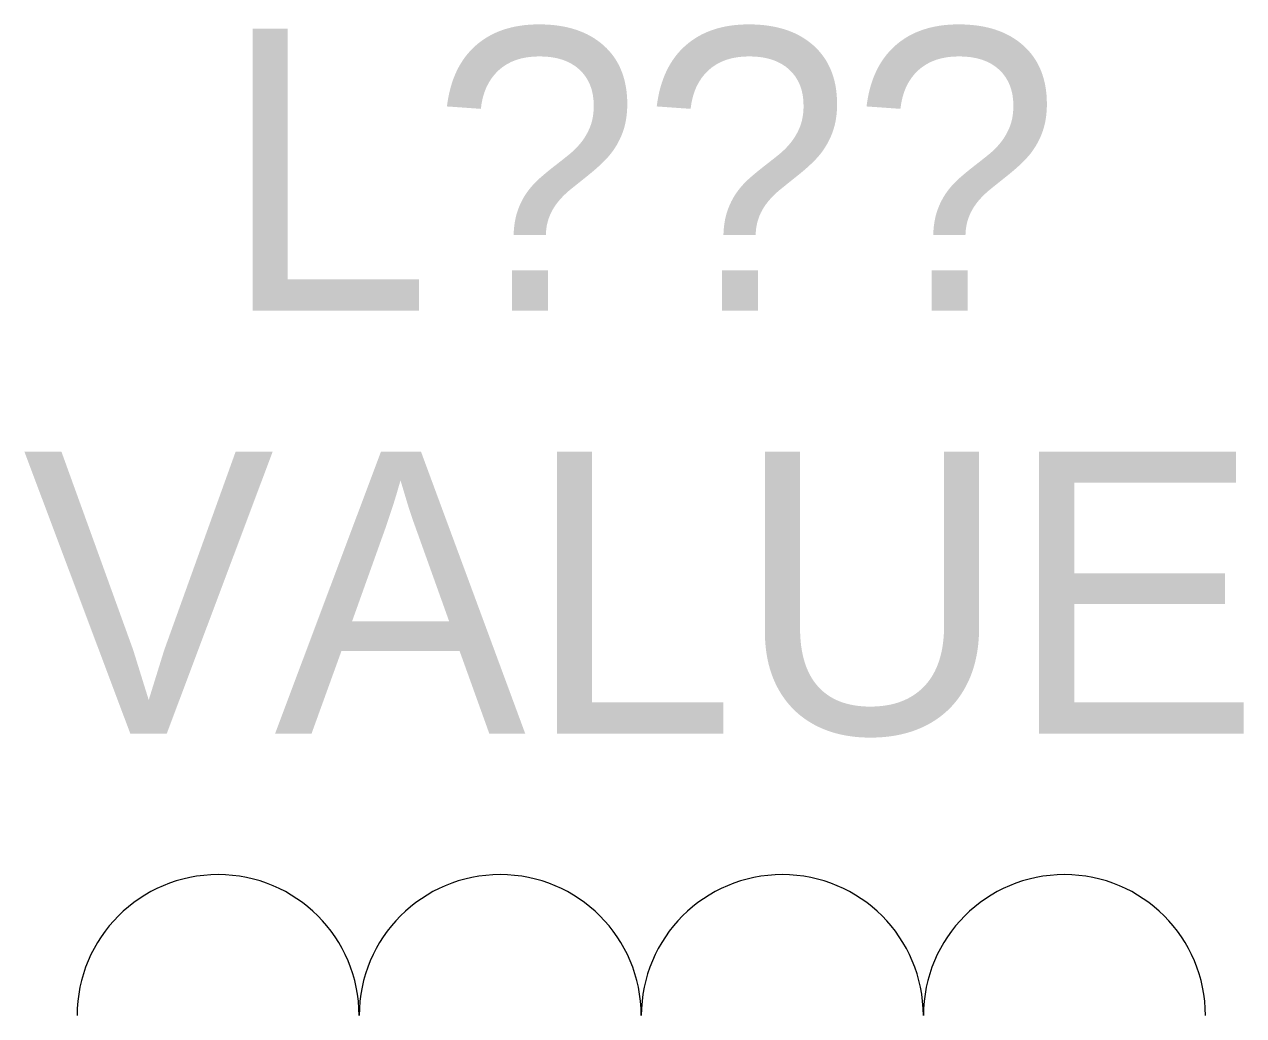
# Model space of a CAD drawing. Extents: x 11.563 to 12.427, y 8 to 8.703.
import ezdxf
from ezdxf.enums import TextEntityAlignment as Align

# ---------------------------------------------------------------- set-up
doc = ezdxf.new("R2010")
doc.units = 0
doc.layers.add('1', color=7, linetype='CONTINUOUS')

# ---------------------------------------------------------------- blocks, each defined once
blk = doc.blocks.new('L4')
at = {"layer": '1', "color": 0}
for centre in [(0.1, 0), (0.3, 0), (0.5, 0), (0.7, 0)]:
    blk.add_arc(centre, 0.1, 0, 180, dxfattribs=at)

msp = doc.modelspace()

# ---------------------------------------------------------------- block references
at = {"layer": '1', "color": 0}
msp.add_blockref('L4', (11.6, 8), dxfattribs=at)

# ---------------------------------------------------------------- texts
for tag, text, p in [('L???', 'L???', (12, 8.5)), ('VALUE', '000000', (12, 8.2))]:
    msp.add_attdef(tag, text=text, height=0.2, dxfattribs=at).set_placement(p, align=Align.CENTER)

doc.saveas('drawing.dxf')
